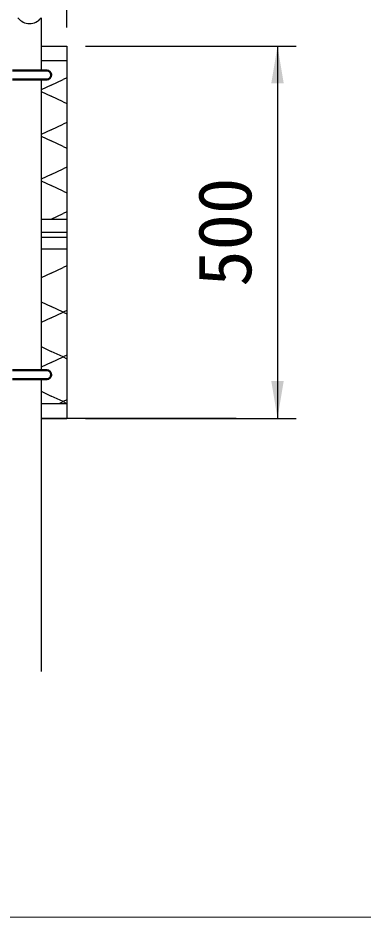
# Model space of a CAD drawing. Units: millimetres, scale not verified. Extents: x 0 to 10769, y 0 to 17550.
# Drawn here: x 4985 to 5541, y 2900 to 4349 of the extents above; entities that cross this region are included whole.
import ezdxf
from ezdxf.enums import TextEntityAlignment as Align

# ---------------------------------------------------------------- set-up
doc = ezdxf.new("R2010")
doc.units = ezdxf.units.MM
doc.header["$LTSCALE"] = 70
for name, color, linetype, lineweight in [('0_2', 7, 'Continuous', 25), ('1', 7, 'Continuous', 25), ('Visible', 5, 'Continuous', 50)]:
    doc.layers.add(name, color=color, linetype=linetype, lineweight=lineweight)
doc.styles.add('ＭＳ ゴシック', font='')
doc.styles.get('ＭＳ ゴシック').set_extended_font_data('MS Gothic')

# ---------------------------------------------------------------- blocks, each defined once
blk = doc.blocks.new('filled_arrow')
at = {"color": 0, "linetype": 'Continuous', "lineweight": -2}
blk.add_solid([(7.5, 1.25), (0, 0), (7.5, -1.25)], dxfattribs=at)

msp = doc.modelspace()

# ---------------------------------------------------------------- linework, layer by layer
at = {"layer": '0_2'}
for p, q in [((5063.76, 4333.57), (5063.76, 5136.23)), ((5063.76, 4333.57), (5063.76, 4877.99)), ((5022.36, 4348.75), (5022.36, 4264.08)), ((5093.76, 4303.57), (5433.04, 4303.57)), ((5403.04, 4303.57), (5403.04, 3703.57)), ((5022.36, 4249.68), (5022.36, 3781.08)), ((5022.36, 3766.68), (5022.36, 3295.44)), ((5336.74, 3703.57), (5022.36, 3703.57)), ((5093.76, 3703.57), (5433.04, 3703.57))]:
    msp.add_line(p, q, dxfattribs=at)
at = {"layer": '0_2', "color": 1}
for p, q in [((5022.36, 4003.57), (5063.76, 4003.57)), ((5022.36, 3995.77), (5063.76, 3995.77))]:
    msp.add_line(p, q, dxfattribs=at)
at = {"layer": '0_2', "lineweight": 13}
msp.add_lwpolyline([(0, 17549.8), (10769.25, 17549.8), (10769.25, 2900), (0, 2900)], close=True, dxfattribs=at)
at = {"layer": '0_2'}
msp.add_arc((5003.76, 4363.46), 23.71, 218.3433, 321.6567, dxfattribs=at)
at = {"layer": '1', "color": 1}
for p, q in [((5022.36, 4303.57), (5063.76, 4303.57)), ((5063.76, 4303.57), (5063.76, 3703.57)), ((5063.76, 4279.57), (5022.36, 4279.57)), ((5038.56, 4240.57), (5057.76, 4249.57)), ((5063.76, 4252.38), (5057.76, 4249.57)), ((5038.56, 4240.57), (5022.36, 4232.97)), ((5022.36, 4230.16), (5038.56, 4222.57)), ((5057.76, 4213.57), (5038.56, 4222.57)), ((5057.76, 4213.57), (5063.76, 4210.75)), ((5038.56, 4168.57), (5057.76, 4177.57)), ((5063.76, 4180.38), (5057.76, 4177.57)), ((5038.56, 4168.57), (5022.36, 4160.97)), ((5022.36, 4158.16), (5038.56, 4150.57)), ((5057.76, 4141.57), (5038.56, 4150.57)), ((5057.76, 4141.57), (5063.76, 4138.75)), ((5038.56, 4096.57), (5057.76, 4105.57)), ((5063.76, 4108.38), (5057.76, 4105.57)), ((5038.56, 4096.57), (5022.36, 4088.97)), ((5022.36, 4086.16), (5038.56, 4078.57)), ((5057.76, 4069.57), (5038.56, 4078.57)), ((5057.76, 4069.57), (5063.76, 4066.75)), ((5038.56, 4024.57), (5057.76, 4033.57)), ((5063.76, 4036.38), (5057.76, 4033.57)), ((5022.36, 4024.57), (5063.76, 4024.57)), ((5022.36, 3976.57), (5063.76, 3976.57)), ((5038.56, 3937.57), (5057.76, 3946.57)), ((5063.76, 3949.38), (5057.76, 3946.57)), ((5038.56, 3937.57), (5022.36, 3929.97)), ((5022.36, 3891.16), (5038.56, 3883.57)), ((5057.76, 3874.57), (5038.56, 3883.57)), ((5038.56, 3865.57), (5057.76, 3874.57)), ((5063.76, 3877.38), (5057.76, 3874.57)), ((5057.76, 3874.57), (5063.76, 3871.75)), ((5038.56, 3865.57), (5022.36, 3857.97)), ((5022.36, 3819.16), (5038.56, 3811.57)), ((5057.76, 3802.57), (5038.56, 3811.57)), ((5038.56, 3793.57), (5057.76, 3802.57)), ((5063.76, 3805.38), (5057.76, 3802.57)), ((5057.76, 3802.57), (5063.76, 3799.75)), ((5038.56, 3793.57), (5022.36, 3785.97)), ((5022.36, 3747.16), (5038.56, 3739.57)), ((5057.76, 3730.57), (5038.56, 3739.57)), ((5022.36, 3727.57), (5063.76, 3727.57)), ((5051.36, 3727.57), (5057.76, 3730.57)), ((5063.76, 3733.38), (5057.76, 3730.57)), ((5057.76, 3730.57), (5063.76, 3727.75)), ((5022.36, 3703.57), (5063.76, 3703.57))]:
    msp.add_line(p, q, dxfattribs=at)
at = {"layer": 'Visible'}
for p, q in [((4976.16, 4264.08), (5031.36, 4264.08)), ((4976.16, 4264.08), (5031.36, 4264.08)), ((5031.36, 4249.68), (4976.16, 4249.68)), ((5031.36, 4249.68), (4976.16, 4249.68)), ((4976.16, 3781.08), (5031.36, 3781.08)), ((4976.16, 3781.08), (5031.36, 3781.08)), ((5031.36, 3766.68), (4976.16, 3766.68)), ((5031.36, 3766.68), (4976.16, 3766.68))]:
    msp.add_line(p, q, dxfattribs=at)
for centre in [(5031.36, 4256.88), (5031.36, 4256.88), (5031.36, 3773.88), (5031.36, 3773.88)]:
    msp.add_arc(centre, 7.2, 270, 90, dxfattribs=at)

# ---------------------------------------------------------------- block references
at = {"layer": '0_2', "xscale": 8.03, "yscale": 8.03}
for p, rotation in [((5403.04, 4303.57), 270), ((5403.04, 3703.57), 90)]:
    msp.add_blockref('filled_arrow', p, dxfattribs=dict(at, rotation=rotation))

# ---------------------------------------------------------------- texts
at = {"layer": '0_2', "style": 'ＭＳ ゴシック'}
msp.add_text('500', height=86.11, rotation=90, dxfattribs=at).set_placement((5386.76, 4003.57), align=Align.BOTTOM_CENTER)

doc.saveas('drawing.dxf')
